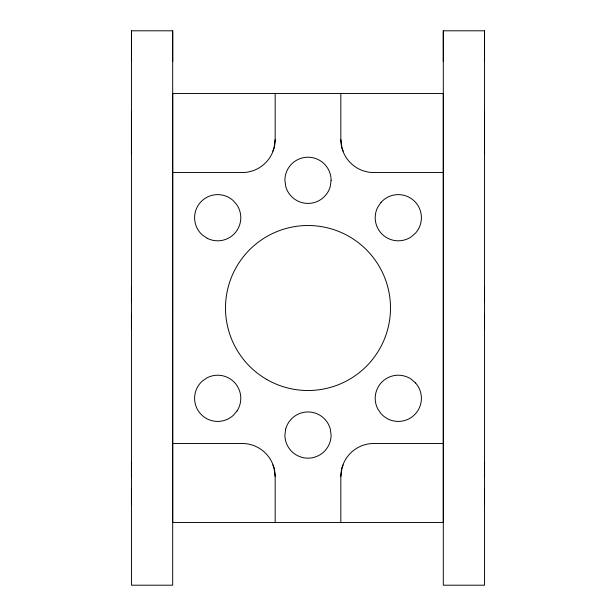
<?xml version="1.0" encoding="UTF-8"?>
<svg xmlns="http://www.w3.org/2000/svg" width="616" height="616" viewBox="0 0 616 616"><rect width="100%" height="100%" fill="white"/><g stroke="black" fill="none" stroke-linecap="round" stroke-linejoin="round"><path stroke-width="0.92" d="M172.703 30.8L172.696 585.2L131.447 585.2L131.447 30.8L172.703 30.8L172.703 61.377M484.553 30.8L484.546 585.2L443.297 585.2L443.297 30.8L484.553 30.8L484.553 61.377M275.167 93.517L275.167 139.547L274.043 148.086L272.78 151.143M340.833 522.514L340.833 476.476L341.957 467.937L343.189 464.972M172.703 172.549L242.165 172.549A33.002 33.002 0 0 0 275.167 139.547M443.304 172.549L373.835 172.549A33.002 33.002 0 0 1 340.833 139.547L340.833 93.517M172.703 443.482L242.165 443.482A33.002 33.002 0 0 1 275.167 476.476L275.167 522.514M443.304 443.482L373.835 443.482A33.002 33.002 0 0 0 340.833 476.476M343.22 151.143L341.957 148.086L340.833 139.547M272.811 464.972L274.043 467.937L275.167 476.476M484.553 111.542L484.553 154.439M484.553 286.548L484.553 302.448M484.553 313.552L484.553 329.452M484.553 461.561L484.553 477.454M484.553 488.557L484.553 504.458M443.297 30.8L443.304 61.377M131.454 30.8L131.454 61.377M131.447 111.542L131.447 154.439M131.447 286.548L131.447 302.448M131.447 313.552L131.447 329.452M131.447 461.561L131.447 477.454M131.447 488.557L131.447 504.458M285.685 429.082L284.9 435.065A23.1 23.1 0 0 0 308 458.165A23.1 23.1 0 0 0 331.1 435.065L330.315 429.082A23.1 23.1 0 0 0 285.685 429.082M331.1 180.303L330.315 186.286A23.1 23.1 0 0 1 285.685 186.286L284.9 180.303A23.1 23.1 0 0 1 308 157.203A23.1 23.1 0 0 1 331.1 180.303M381.019 202.387L377.639 207.384A23.1 23.1 0 0 0 411.034 236.983L415.592 233.033A23.1 23.1 0 0 0 413.629 200.423A23.1 23.1 0 0 0 381.019 202.387M237.06 410.911L233.141 415.5A23.1 23.1 0 0 1 200.516 413.76A23.1 23.1 0 0 1 202.256 381.142L207.222 377.731A23.1 23.1 0 0 1 237.06 410.911M443.304 93.517L172.703 93.517L172.703 522.514L443.304 522.514L443.304 93.517M207.284 238.33L202.302 234.935A23.1 23.1 0 0 1 200.477 202.317A23.1 23.1 0 0 1 233.094 200.485L237.021 205.059A23.1 23.1 0 0 1 207.284 238.33M415.546 382.944L410.98 379.002A23.1 23.1 0 0 0 377.677 408.708L381.065 413.698A23.1 23.1 0 0 0 413.683 415.554A23.1 23.1 0 0 0 415.546 382.944M266.751 379.464A82.498 82.498 0 0 0 390.498 308.015A82.498 82.498 0 0 0 266.751 236.567A82.498 82.498 0 0 0 266.751 379.464"/></g></svg>
